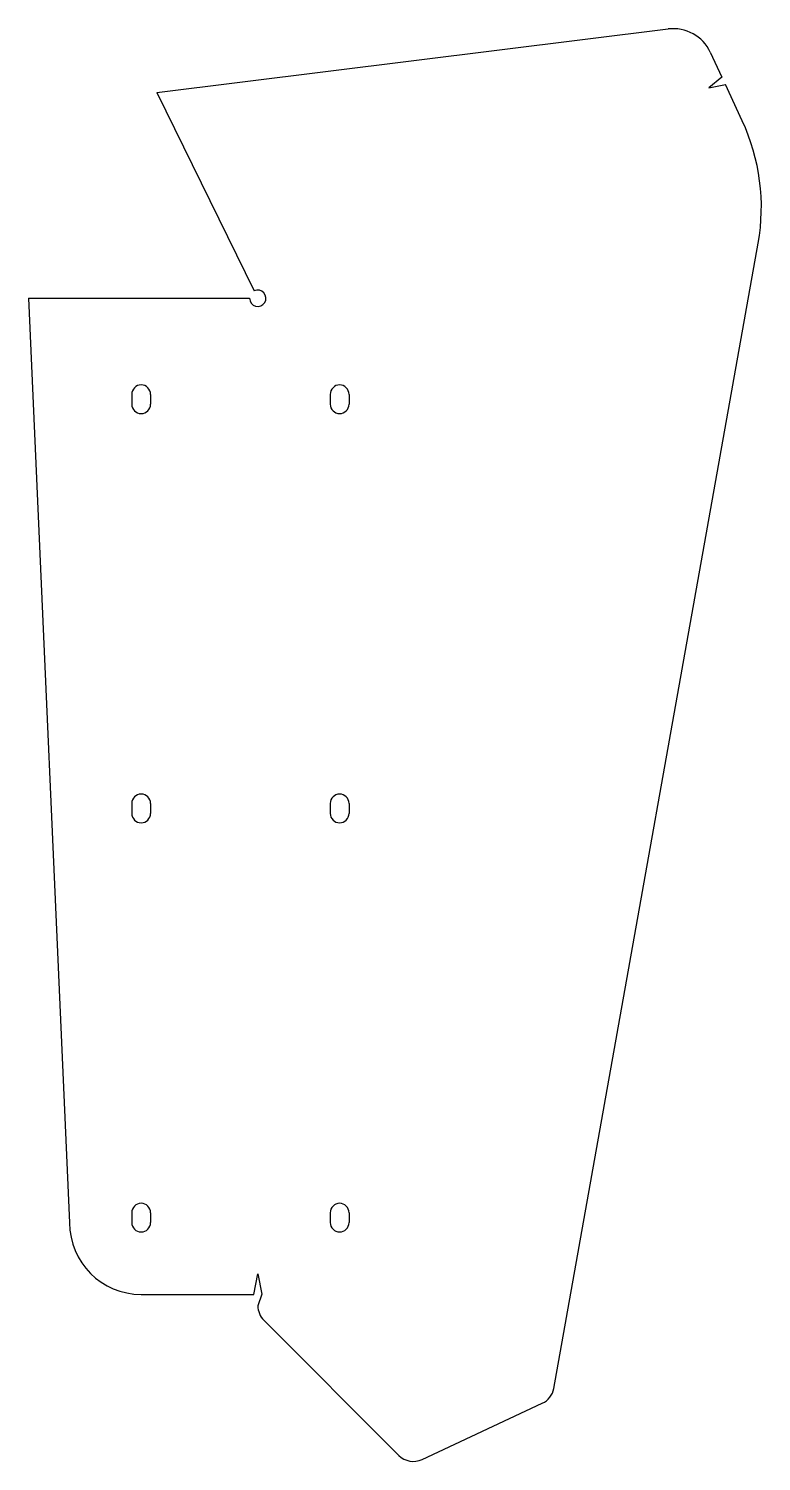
# Model space of a CAD drawing. Extents: x 2 to 360, y 2 to 702.
import ezdxf

# ---------------------------------------------------------------- set-up
doc = ezdxf.new("R2010")
doc.units = 0
doc.layers.get('0').update_dxf_attribs({"linetype": 'CONTINUOUS'})

msp = doc.modelspace()

# ---------------------------------------------------------------- linework, layer by layer
for p, q in [((64.85, 670.89), (314.74, 701.88)), ((335.32, 690.48), (341.01, 678.29)), ((341.01, 678.29), (334.6, 673.1)), ((334.6, 673.1), (342.7, 674.67)), ((350.92, 657.03), (342.7, 674.67)), ((64.85, 670.89), (112.42, 573.91)), ((258.85, 37.86), (358.73, 597.19)), ((2.19, 570.32), (22.19, 118.75)), ((2.19, 570.32), (110.19, 570.32)), ((52.59, 523.4), (52.59, 518.6)), ((61.79, 523.4), (61.79, 518.6)), ((149.59, 523.4), (149.59, 518.6)), ((158.79, 523.4), (158.79, 518.6)), ((52.59, 323.52), (52.59, 318.72)), ((61.79, 323.52), (61.79, 318.72)), ((149.59, 323.52), (149.59, 318.72)), ((158.79, 323.52), (158.79, 318.72)), ((52.59, 123.65), (52.59, 118.85)), ((61.79, 123.65), (61.79, 118.85)), ((149.59, 123.65), (149.59, 118.85)), ((158.79, 123.65), (158.79, 118.85)), ((112.19, 83.75), (114.19, 93.75)), ((114.19, 93.75), (116.19, 83.9)), ((57.19, 83.75), (112.19, 83.75)), ((116.19, 83.9), (114.19, 78.23)), ((117.11, 71.16), (183.14, 5.13)), ((194.44, 3.14), (253.23, 30.55))]:
    msp.add_line(p, q)
for centre, radius, start, end in [((317.2, 682.03), 20, 24.99994, 97.06901), ((260.29, 614.77), 100, 349.87486, 24.99994), ((114.19, 570.32), 4, 180, 116.12871), ((57.19, 523.4), 4.6, 0, 180), ((154.19, 523.4), 4.6, 0, 180), ((57.19, 518.6), 4.6, 180, 0), ((154.19, 518.6), 4.6, 180, 0), ((57.19, 323.52), 4.6, 0, 180), ((154.19, 323.52), 4.6, 0, 180), ((57.19, 318.72), 4.6, 180, 0), ((154.19, 318.72), 4.6, 180, 0), ((57.19, 123.65), 4.6, 0, 180), ((154.19, 123.65), 4.6, 0, 180), ((57.19, 118.75), 35, 180, 270), ((57.19, 118.85), 4.6, 180, 0), ((154.19, 118.85), 4.6, 180, 0), ((124.19, 78.23), 10, 180, 225), ((249, 39.62), 10, 294.99994, 349.87486), ((190.21, 12.2), 10, 225, 294.99994)]:
    msp.add_arc(centre, radius, start, end)

doc.saveas('drawing.dxf')
